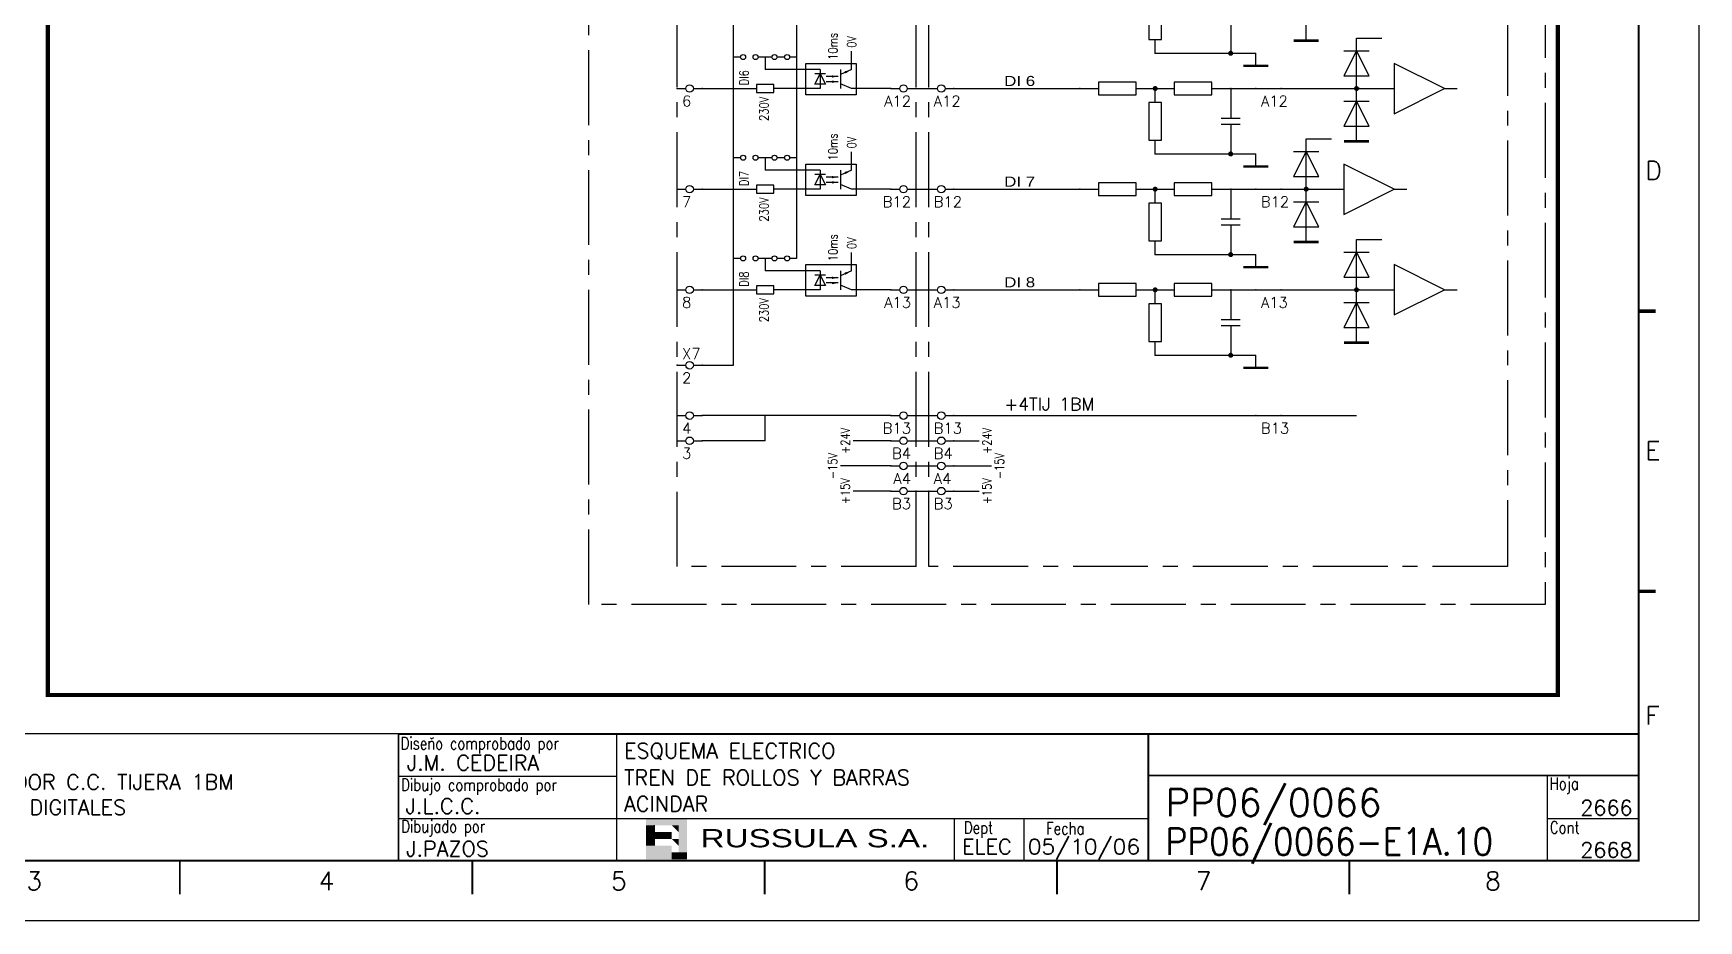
# Model space of a CAD drawing. Extents: x -25 to 1044, y -25744 to 292.
# Drawn here: x 271 to 548.9, y -9675.3 to -9527.2 of the extents above; entities that cross this region are included whole.
import ezdxf
from ezdxf.enums import TextEntityAlignment as Align

# ---------------------------------------------------------------- set-up
doc = ezdxf.new("R2010")
doc.units = 0
doc.header["$LTSCALE"] = 10
doc.header["$MEASUREMENT"] = 0
doc.linetypes.add('CENTER', pattern=[2, 1.25, -0.25, 0.25, -0.25])
doc.linetypes.add('DASHDOT', pattern=[1, 0.5, -0.25, 0, -0.25])
doc.layers.get('0').update_dxf_attribs({"linetype": 'CONTINUOUS'})
for name, color, linetype in [('1', 7, 'CONTINUOUS'), ('10', 5, 'CONTINUOUS'), ('2', 7, 'CONTINUOUS'), ('25', 3, 'CONTINUOUS'), ('25PK', 4, 'CENTER'), ('35', 2, 'CONTINUOUS'), ('8', 1, 'CONTINUOUS'), ('9', 6, 'CONTINUOUS'), ('DIBUJO', 7, 'CONTINUOUS'), ('NODE', 7, 'CONTINUOUS')]:
    doc.layers.add(name, color=color, linetype=linetype)
doc.styles.add('HELV', font='HELVBLD.SHX', dxfattribs={"width": 1.2})
doc.styles.add('HELVETICA', font='HELV.SHX')
doc.styles.add('LABEL', font='SIMPLEX', dxfattribs={"width": 0.8, "height": 4})
doc.styles.add('ROMANS', font='romans')
doc.styles.get("Standard").update_dxf_attribs({"font": 'simplex'})

# ---------------------------------------------------------------- blocks, each defined once
blk = doc.blocks.new('NOD', base_point=(237.5, 170))
at = {"layer": 'NODE'}
blk.add_point((237.5, 170), dxfattribs=at)
blk = doc.blocks.new('$000001')
at = {"layer": '2'}
for p, q in [((0, 0), (3.75, 0)), ((11.25, 1.25), (3.75, 1.25)), ((3.75, 1.25), (3.75, -1.25)), ((11.25, -1.25), (11.25, 1.25)), ((11.25, 0), (15, 0)), ((3.75, -1.25), (11.25, -1.25))]:
    blk.add_line(p, q, dxfattribs=at)
for p in [(0, 0), (15, 0)]:
    blk.add_blockref('NOD', p, dxfattribs=at)
at = {"layer": '8'}
blk.add_attdef('1A', text='', height=2.15, dxfattribs=at).set_placement((2.75, -3.325), align=Align.RIGHT)
blk.add_attdef('2A', (12.25, -3.325), '', height=2.15, dxfattribs=at)
at = {"layer": '9'}
blk.add_attdef('ID', text='', height=2.15, dxfattribs=at).set_placement((7.5, 2.425), align=Align.CENTER)
blk = doc.blocks.new('$$PLL21C')
for p, q in [((-2.5, 0), (-0.75, 0)), ((0.75, 0), (2.5, 0))]:
    blk.add_line(p, q)
at = {"layer": '2'}
blk.add_circle((0, 0), 0.75, dxfattribs=at)
for p in [(-2.5, 0), (2.5, 0)]:
    blk.add_blockref('NOD', p, dxfattribs=at)
at = {"layer": '8'}
blk.add_attdef('*A', (-1.5, -3.575), '', height=2.15, dxfattribs=at)
at = {"layer": '9'}
blk.add_attdef('ID', (-1.5, 1.25), '', height=2.15, dxfattribs=at)
blk = doc.blocks.new('$$PLR12C')
for p, q in [((-2.5, 0), (-0.75, 0)), ((0.75, 0), (2.5, 0))]:
    blk.add_line(p, q)
at = {"layer": '2'}
blk.add_circle((0, 0), 0.75, dxfattribs=at)
for p in [(-2.5, 0), (2.5, 0)]:
    blk.add_blockref('NOD', p, dxfattribs=at)
at = {"layer": '8'}
blk.add_attdef('*A', text='', height=2.15, dxfattribs=at).set_placement((1.5, -3.575), align=Align.RIGHT)
at = {"layer": '9'}
blk.add_attdef('ID', text='', height=2.15, dxfattribs=at).set_placement((1.5, 1.25), align=Align.RIGHT)
blk = doc.blocks.new('$$PLL21')
blk.add_line((-2.5, 0), (2.5, 0))
at = {"layer": '2'}
for p in [(-2.5, 0), (2.5, 0)]:
    blk.add_blockref('NOD', p, dxfattribs=at)
at = {"layer": '8'}
blk.add_attdef('*A', (-1.5, -3.575), '', height=2.15, dxfattribs=at)
at = {"layer": '9'}
blk.add_attdef('ID', (-1.5, 1.25), '', height=2.15, dxfattribs=at)
blk = doc.blocks.new('newcajec')
at = {"layer": '1'}
for p, q in [((179.4, 20.85), (0.13, 20.85)), ((184.64, 20.18), (184.81, 20.01)), ((184.81, 20.01), (185.18, 20.25)), ((215.2, 20.8), (215.2, 0)), ((179.4, 13.87), (215.2, 13.87)), ((368, 14.06), (368, 0)), ((179.4, 6.93), (267.63, 6.93)), ((267.63, 6.93), (302.5, 6.93)), ((270.63, 6.91), (270.63, 0)), ((282.07, 6.93), (282.07, 0)), ((368, 6.93), (383, 6.93))]:
    blk.add_line(p, q, dxfattribs=at)
at = {"layer": '1', "const_width": 0.3}
blk.add_lwpolyline([(0, 0), (0, 272.5), (383, 272.5), (383, 0)], close=True, dxfattribs=at)
at = {"layer": '1'}
for points in [[(383.01, 90.23, 0.6, 0.6, 0), (385.82, 90.23, 0.6, 0.6, 0)], [(383.01, 44.23, 0.6, 0.6, 0), (385.82, 44.23, 0.6, 0.6, 0)], [(383, 20.8, 0.3, 0.3, 0), (179.4, 20.8, 0.3, 0.3, 0), (179.4, 0, 0.3, 0.3, 0)], [(302.5, 20.8, 0.3, 0.3, 0), (302.5, 0, 0.3, 0.3, 0)], [(302.5, 14, 0.3, 0.3, 0), (383, 14, 0.3, 0.3, 0)], [(143.5, -5.5, 0.3, 0.3, 0), (143.5, -0.09, 0.3, 0.3, 0)], [(191.5, -5.5, 0.3, 0.3, 0), (191.5, -0.09, 0.3, 0.3, 0)], [(239.5, -5.5, 0.3, 0.3, 0), (239.5, -0.09, 0.3, 0.3, 0)], [(287.5, -5.5, 0.3, 0.3, 0), (287.5, -0.09, 0.3, 0.3, 0)], [(335.5, -5.5, 0.3, 0.3, 0), (335.5, -0.09, 0.3, 0.3, 0)]]:
    blk.add_lwpolyline(points, format="xyseb", dxfattribs=at)
at = {"layer": '2', "color": 14}
for p, q in [((221.42, 4.69), (221.42, 5.81)), ((221.42, 2.47), (221.42, 3.58))]:
    blk.add_line(p, q, dxfattribs=at)
for points in [[(220.05, 5.81), (220.05, 6.92), (226.74, 5.81), (226.74, 6.92)], [(221.42, 2.47), (220.05, 2.47), (221.42, 5.81), (220.05, 5.81)], [(224.25, 5.81), (225.37, 5.81), (225.37, 4.69)], [(225.37, 5.81), (226.74, 5.81), (225.37, 1.35), (226.74, 1.35)], [(221.42, 4.69), (224.25, 4.69), (221.42, 3.58), (224.25, 3.58)], [(224.25, 3.58), (225.37, 3.58), (225.37, 2.47)], [(224.25, 0.24), (224.25, 2.47), (220.05, 0.24), (220.05, 2.47)], [(226.74, 1.35), (226.74, 0.24), (224.25, 1.35), (224.25, 0.24)]]:
    blk.add_solid(points, dxfattribs=at)
at = {"layer": '1', "style": 'ROMANS'}
for s, p in [('D', (384.13, 111.84)), ('E', (384.13, 65.84)), ('F', (384.13, 22.34)), ('3', (118.29, -4.82)), ('4', (166.29, -4.82)), ('5', (214.29, -4.82)), ('6', (262.29, -4.82)), ('7', (310.29, -4.82)), ('8', (357.79, -4.82))]:
    blk.add_text(s, height=3, dxfattribs=at).set_placement(p)
at = {"layer": '1', "style": 'LABEL', "width": 0.8}
for s, p in [('Diseno comprobado por', (179.73, 18.27)), ('Hoja', (368.38, 11.66)), ('Dibujo comprobado por', (179.81, 11.47)), ('Dibujado por', (179.83, 4.64)), ('Fecha', (285.71, 4.3)), ('Cont', (368.43, 4.46))]:
    blk.add_text(s, height=2, dxfattribs=at).set_placement(p)
blk.add_text('Dept', height=2, dxfattribs=at).set_placement((274.61, 4.44), align=Align.CENTER)
at = {"layer": '10', "style": 'ROMANS'}
for tag, p in [('REV41', (3.5, 18.74)), ('REV43', (77.7, 18.74)), ('REV31', (3.5, 14.58)), ('REV33', (77.7, 14.58)), ('REV21', (3.5, 10.42)), ('REV23', (77.7, 10.42)), ('REV11', (3.5, 6.27)), ('REV13', (77.7, 6.27))]:
    blk.add_attdef(tag, text='', height=2.5, dxfattribs=at).set_placement(p, align=Align.MIDDLE)
for tag, p, height in [('REV42', (8, 17.49), 2.5), ('DOCUMENTTYPE', (216.43, 16.8), 2.5), ('SHEETNAME1', (100.5, 15.83), 2.5), ('DESIGNCHECK', (180.74, 14.83), 2.5), ('NOTA', (305.32, 15.8), 3), ('REV32', (8, 13.33), 2.5), ('SHEETNAME2', (100.5, 11.67), 2.5), ('OBJECT', (216.43, 12.4), 2.5), ('REV22', (8, 9.17), 2.5), ('ORDER', (305.32, 7.3), 4.5), ('SHEETNAME3', (100.5, 7.51), 2.5), ('DRAWINGCHECK', (180.53, 7.71), 2.5), ('CUSTOMER', (216.43, 8.08), 2.5), ('REV12', (8, 5.01), 2.5), ('SHEETNAME4', (100.5, 3.35), 2.5), ('USER', (180.63, 0.71), 2.5), ('DEPARTMENT', (271.93, 1.05), 2.5), ('DOCUMENT_ID', (305.32, 0.93), 4.4)]:
    blk.add_attdef(tag, p, '', height=height, dxfattribs=at)
for tag, width, p, p2 in [('REV44', 1.221199, (84.53, 17.49), (98.48, 17.49)), ('REV34', 1.221199, (84.53, 13.33), (98.48, 13.33)), ('REV24', 1.221199, (84.53, 9.17), (98.48, 9.17)), ('REV14', 1.221199, (84.53, 5.01), (98.48, 5.01)), ('CREATED2', 7.039915, (282.71, 1.05), (301.14, 1.05))]:
    blk.add_attdef(tag, text='', height=2.5, dxfattribs=dict(at, width=width)).set_placement(p, p2, align=Align.FIT)
for tag, p in [('SHEET', (382, 7.43)), ('NEXTSHEET', (382, 0.5))]:
    blk.add_attdef(tag, text='', height=2.5, dxfattribs=at).set_placement(p, align=Align.RIGHT)
at = {"layer": 'DIBUJO', "color": 14, "style": 'HELVETICA', "width": 1.3}
blk.add_text('RUSSULA S.A.', height=3, dxfattribs=at).set_placement((229, 2.19))

msp = doc.modelspace()

# ---------------------------------------------------------------- linework, layer by layer
at = {"layer": '2'}
for p, q in [((483.42, -9528.46), (483.42, -9519.64)), ((457.17, -9521.95), (457.17, -9528.25)), ((459.27, -9528.25), (459.27, -9521.95)), ((470.82, -9525.63), (470.82, -9530.56)), ((457.17, -9528.25), (459.27, -9528.25)), ((458.22, -9530.56), (458.22, -9528.25)), ((489.72, -9530.14), (493.92, -9530.14)), ((491.82, -9530.14), (489.72, -9534.34)), ((491.82, -9536.44), (491.82, -9528.04)), ((493.92, -9534.34), (491.82, -9530.14)), ((489.72, -9534.34), (493.92, -9534.34)), ((458.22, -9538.75), (458.22, -9536.44)), ((470.82, -9536.44), (470.82, -9541.38)), ((491.82, -9545.26), (491.82, -9536.44)), ((459.27, -9538.75), (457.17, -9538.75)), ((457.17, -9538.75), (457.17, -9545.05)), ((459.27, -9545.05), (459.27, -9538.75)), ((489.72, -9538.54), (493.92, -9538.54)), ((491.82, -9538.54), (489.72, -9542.74)), ((493.92, -9542.74), (491.82, -9538.54)), ((469.24, -9541.38), (472.39, -9541.38)), ((472.39, -9542.43), (469.24, -9542.43)), ((470.82, -9542.43), (470.82, -9547.36)), ((489.72, -9542.74), (493.92, -9542.74)), ((457.17, -9545.05), (459.27, -9545.05)), ((458.22, -9547.36), (458.22, -9545.05)), ((483.42, -9553.24), (483.42, -9544.84)), ((483.42, -9546.94), (481.32, -9551.14)), ((481.32, -9546.94), (485.52, -9546.94)), ((485.52, -9551.14), (483.42, -9546.94)), ((481.32, -9551.14), (485.52, -9551.14)), ((458.22, -9555.55), (458.22, -9553.24)), ((470.82, -9553.24), (470.82, -9558.18)), ((483.42, -9562.06), (483.42, -9553.24)), ((457.17, -9555.55), (457.17, -9561.85)), ((459.27, -9555.55), (457.17, -9555.55)), ((459.27, -9561.85), (459.27, -9555.55)), ((481.32, -9555.34), (485.52, -9555.34)), ((483.42, -9555.34), (481.32, -9559.54)), ((485.52, -9559.54), (483.42, -9555.34)), ((469.24, -9558.18), (472.39, -9558.18)), ((472.39, -9559.23), (469.24, -9559.23)), ((470.82, -9559.23), (470.82, -9564.16)), ((481.32, -9559.54), (485.52, -9559.54)), ((457.17, -9561.85), (459.27, -9561.85)), ((458.22, -9564.16), (458.22, -9561.85)), ((491.82, -9570.04), (491.82, -9561.64)), ((489.72, -9563.74), (493.92, -9563.74)), ((491.82, -9563.74), (489.72, -9567.94)), ((493.92, -9567.94), (491.82, -9563.74)), ((489.72, -9567.94), (493.92, -9567.94)), ((458.22, -9572.35), (458.22, -9570.04)), ((470.82, -9570.04), (470.82, -9574.98)), ((491.82, -9578.86), (491.82, -9570.04)), ((459.27, -9572.35), (457.17, -9572.35)), ((457.17, -9572.35), (457.17, -9578.65)), ((459.27, -9578.65), (459.27, -9572.35)), ((489.72, -9572.14), (493.92, -9572.14)), ((491.82, -9572.14), (489.72, -9576.34)), ((493.92, -9576.34), (491.82, -9572.14)), ((469.24, -9574.98), (472.39, -9574.98)), ((472.39, -9576.03), (469.24, -9576.03)), ((470.82, -9576.03), (470.82, -9580.96)), ((489.72, -9576.34), (493.92, -9576.34)), ((457.17, -9578.65), (459.27, -9578.65)), ((458.22, -9580.96), (458.22, -9578.65))]:
    msp.add_line(p, q, dxfattribs=at)
at = {"layer": '2', "color": 7}
for p, q in [((491.82, -9528.04), (496.02, -9528.04)), ((458.22, -9530.56), (475.02, -9530.56)), ((475.02, -9532.66), (475.02, -9530.56)), ((506.52, -9536.44), (498.12, -9532.24)), ((498.12, -9532.24), (498.12, -9540.64)), ((418.32, -9536.44), (420.42, -9536.44)), ((424.62, -9536.44), (445.62, -9536.44)), ((470.82, -9536.44), (498.12, -9536.44)), ((498.12, -9540.64), (506.52, -9536.44)), ((506.52, -9536.44), (508.62, -9536.44)), ((483.42, -9544.84), (487.62, -9544.84)), ((458.22, -9547.36), (475.02, -9547.36)), ((475.02, -9549.46), (475.02, -9547.36)), ((489.72, -9549.04), (489.72, -9557.44)), ((498.12, -9553.24), (489.72, -9549.04)), ((418.32, -9553.24), (420.42, -9553.24)), ((424.62, -9553.24), (445.62, -9553.24)), ((470.82, -9553.24), (489.72, -9553.24)), ((489.72, -9557.44), (498.12, -9553.24)), ((498.12, -9553.24), (500.22, -9553.24)), ((491.82, -9561.64), (496.02, -9561.64)), ((458.22, -9564.16), (475.02, -9564.16)), ((475.02, -9566.26), (475.02, -9564.16)), ((498.12, -9565.84), (498.12, -9574.24)), ((506.52, -9570.04), (498.12, -9565.84)), ((418.32, -9570.04), (420.42, -9570.04)), ((424.62, -9570.04), (445.62, -9570.04)), ((470.82, -9570.04), (498.12, -9570.04)), ((498.12, -9574.24), (506.52, -9570.04)), ((506.52, -9570.04), (508.62, -9570.04)), ((458.22, -9580.96), (475.02, -9580.96)), ((475.02, -9583.06), (475.02, -9580.96)), ((418.32, -9591.04), (420.42, -9591.04)), ((424.62, -9591.04), (491.82, -9591.04)), ((418.32, -9595.24), (420.42, -9595.24)), ((418.32, -9599.44), (420.42, -9599.44)), ((418.32, -9603.64), (420.42, -9603.64))]:
    msp.add_line(p, q, dxfattribs=at)
at = {"layer": '2', "color": 3, "linetype": 'DASHDOT'}
msp.add_lwpolyline([(273.42, -9402.04, 0.706, 0.706, 0), (525.42, -9402.04, 0.706, 0.706, 0), (525.42, -9637.66, 0.706, 0.706, 0), (273.42, -9637.66, 0.706, 0.706, 0), (273.42, -9402.04, 0.706, 0.706, 0)], format="xyseb", dxfattribs=at)
at = {"layer": '2', "color": 7}
for points in [[(470.61, -9530.56, 0.42, 0.42, 1), (471.03, -9530.56, 0.42, 0.42, 1)], [(458.01, -9536.44, 0.42, 0.42, 1), (458.43, -9536.44, 0.42, 0.42, 1)], [(491.61, -9536.44, 0.42, 0.42, 1), (492.03, -9536.44, 0.42, 0.42, 1)], [(470.61, -9547.36, 0.42, 0.42, 1), (471.03, -9547.36, 0.42, 0.42, 1)], [(458.01, -9553.24, 0.42, 0.42, 1), (458.43, -9553.24, 0.42, 0.42, 1)], [(483.21, -9553.24, 0.42, 0.42, 1), (483.63, -9553.24, 0.42, 0.42, 1)], [(470.61, -9564.16, 0.42, 0.42, 1), (471.03, -9564.16, 0.42, 0.42, 1)], [(458.01, -9570.04, 0.42, 0.42, 1), (458.43, -9570.04, 0.42, 0.42, 1)], [(491.61, -9570.04, 0.42, 0.42, 1), (492.03, -9570.04, 0.42, 0.42, 1)], [(470.61, -9580.96, 0.42, 0.42, 1), (471.03, -9580.96, 0.42, 0.42, 1)]]:
    msp.add_lwpolyline(points, format="xyseb", close=True, dxfattribs=at)
for points in [[(481.32, -9528.46, 0.42, 0.42, 0), (485.52, -9528.46, 0.42, 0.42, 0)], [(472.92, -9532.66, 0.42, 0.42, 0), (477.12, -9532.66, 0.42, 0.42, 0)], [(489.72, -9545.26, 0.42, 0.42, 0), (493.92, -9545.26, 0.42, 0.42, 0)], [(472.92, -9549.46, 0.42, 0.42, 0), (477.12, -9549.46, 0.42, 0.42, 0)], [(481.32, -9562.06, 0.42, 0.42, 0), (485.52, -9562.06, 0.42, 0.42, 0)], [(472.92, -9566.26, 0.42, 0.42, 0), (477.12, -9566.26, 0.42, 0.42, 0)], [(489.72, -9578.86, 0.42, 0.42, 0), (493.92, -9578.86, 0.42, 0.42, 0)], [(472.92, -9583.06, 0.42, 0.42, 0), (477.12, -9583.06, 0.42, 0.42, 0)]]:
    msp.add_lwpolyline(points, format="xyseb", dxfattribs=at)
at = {"layer": '25', "linetype": 'CENTER'}
for p, q in [((378.42, -9616.24), (378.42, -9425.14)), ((418.32, -9616.24), (418.32, -9425.14)), ((418.32, -9616.24), (378.42, -9616.24))]:
    msp.add_line(p, q, dxfattribs=at)
at = {"layer": '25'}
for p, q in [((398.37, -9439.84), (398.37, -9564.79)), ((387.87, -9582.64), (387.87, -9447.19)), ((389.02, -9531.19), (387.87, -9531.19)), ((394.27, -9531.19), (391.96, -9531.19)), ((393.12, -9531.19), (393.12, -9533.29)), ((398.37, -9531.19), (397.21, -9531.19)), ((399.94, -9532.24), (408.34, -9532.24)), ((399.94, -9537.49), (399.94, -9532.24)), ((407.55, -9533.29), (407.55, -9530.2)), ((408.34, -9532.24), (408.34, -9537.49)), ((402.3, -9533.29), (393.12, -9533.29)), ((403.18, -9533.99), (401.43, -9533.99)), ((401.43, -9535.74), (402.3, -9533.99)), ((403.18, -9535.74), (401.43, -9535.74)), ((402.3, -9533.29), (402.3, -9536.44)), ((402.3, -9533.99), (403.18, -9535.74)), ((405.31, -9534.43), (403.31, -9534.43)), ((405.31, -9535.3), (403.31, -9535.3)), ((405.69, -9533.29), (405.69, -9536.44)), ((407.55, -9533.29), (405.72, -9534.08)), ((407.55, -9536.44), (405.72, -9535.65)), ((382.62, -9536.44), (391.67, -9536.44)), ((394.56, -9535.79), (391.67, -9535.79)), ((391.67, -9535.79), (391.67, -9537.1)), ((391.67, -9537.1), (394.56, -9537.1)), ((394.56, -9537.1), (394.56, -9535.79)), ((402.3, -9536.44), (394.56, -9536.44)), ((408.34, -9537.49), (399.94, -9537.49)), ((414.12, -9536.44), (407.55, -9536.44)), ((389.02, -9547.99), (387.87, -9547.99)), ((394.27, -9547.99), (391.96, -9547.99)), ((393.12, -9547.99), (393.12, -9550.09)), ((398.37, -9547.99), (397.21, -9547.99)), ((399.94, -9549.04), (408.34, -9549.04)), ((399.94, -9554.29), (399.94, -9549.04)), ((407.55, -9550.09), (407.55, -9547)), ((408.34, -9549.04), (408.34, -9554.29)), ((402.3, -9550.09), (393.12, -9550.09)), ((403.18, -9550.79), (401.43, -9550.79)), ((401.43, -9552.54), (402.3, -9550.79)), ((402.3, -9550.09), (402.3, -9553.24)), ((402.3, -9550.79), (403.18, -9552.54)), ((405.31, -9551.23), (403.31, -9551.23)), ((405.31, -9552.1), (403.31, -9552.1)), ((405.69, -9550.09), (405.69, -9553.24)), ((407.55, -9550.09), (405.72, -9550.88)), ((382.62, -9553.24), (391.67, -9553.24)), ((394.56, -9552.59), (391.67, -9552.59)), ((391.67, -9552.59), (391.67, -9553.9)), ((391.67, -9553.9), (394.56, -9553.9)), ((394.56, -9553.9), (394.56, -9552.59)), ((402.3, -9553.24), (394.56, -9553.24)), ((408.34, -9554.29), (399.94, -9554.29)), ((403.18, -9552.54), (401.43, -9552.54)), ((407.55, -9553.24), (405.72, -9552.45)), ((414.12, -9553.24), (407.55, -9553.24)), ((389.02, -9564.79), (387.87, -9564.79)), ((394.27, -9564.79), (391.96, -9564.79)), ((393.12, -9564.79), (393.12, -9566.89)), ((398.37, -9564.79), (397.21, -9564.79)), ((399.94, -9565.84), (408.34, -9565.84)), ((399.94, -9571.09), (399.94, -9565.84)), ((407.55, -9566.89), (407.55, -9563.8)), ((408.34, -9565.84), (408.34, -9571.09)), ((402.3, -9566.89), (393.12, -9566.89)), ((403.18, -9567.59), (401.43, -9567.59)), ((401.43, -9569.34), (402.3, -9567.59)), ((402.3, -9566.89), (402.3, -9570.04)), ((402.3, -9567.59), (403.18, -9569.34)), ((405.31, -9568.03), (403.31, -9568.03)), ((405.31, -9568.9), (403.31, -9568.9)), ((405.69, -9566.89), (405.69, -9570.04)), ((407.55, -9566.89), (405.72, -9567.68)), ((382.62, -9570.04), (391.67, -9570.04)), ((394.56, -9569.39), (391.67, -9569.39)), ((391.67, -9569.39), (391.67, -9570.7)), ((391.67, -9570.7), (394.56, -9570.7)), ((394.56, -9570.7), (394.56, -9569.39)), ((402.3, -9570.04), (394.56, -9570.04)), ((408.34, -9571.09), (399.94, -9571.09)), ((403.18, -9569.34), (401.43, -9569.34)), ((407.55, -9570.04), (405.72, -9569.25)), ((414.12, -9570.04), (407.55, -9570.04)), ((382.62, -9582.64), (387.87, -9582.64)), ((414.12, -9591.04), (382.62, -9591.04)), ((393.12, -9595.24), (393.12, -9591.04)), ((393.12, -9595.24), (382.62, -9595.24)), ((414.12, -9595.24), (407.82, -9595.24)), ((424.62, -9595.24), (428.82, -9595.24)), ((414.12, -9599.44), (405.72, -9599.44)), ((424.62, -9599.44), (430.92, -9599.44)), ((414.12, -9603.64), (407.82, -9603.64)), ((424.62, -9603.64), (428.82, -9603.64))]:
    msp.add_line(p, q, dxfattribs=at)
for centre in [(389.44, -9531.19), (391.54, -9531.19), (394.69, -9531.19), (396.79, -9531.19), (389.44, -9547.99), (391.54, -9547.99), (394.69, -9547.99), (396.79, -9547.99), (389.44, -9564.79), (391.54, -9564.79), (394.69, -9564.79), (396.79, -9564.79)]:
    msp.add_circle(centre, 0.42, dxfattribs=at)
for points in [[(404.3, -9534.62), (404.3, -9534.24), (405.31, -9534.43)], [(404.3, -9535.11), (404.3, -9535.5), (405.31, -9535.3)], [(406.4, -9533.56), (406.55, -9533.92), (407.55, -9533.29)], [(404.3, -9551.42), (404.3, -9551.04), (405.31, -9551.23)], [(404.3, -9551.91), (404.3, -9552.3), (405.31, -9552.1)], [(406.4, -9550.36), (406.55, -9550.72), (407.55, -9550.09)], [(404.3, -9568.22), (404.3, -9567.84), (405.31, -9568.03)], [(404.3, -9568.71), (404.3, -9569.1), (405.31, -9568.9)], [(406.4, -9567.16), (406.55, -9567.52), (407.55, -9566.89)]]:
    msp.add_solid(points, dxfattribs=at)
at = {"layer": '25PK'}
for p, q in [((363.72, -9622.54), (363.72, -9418.84)), ((523.32, -9418.84), (523.32, -9622.54)), ((420.42, -9616.24), (420.42, -9425.14)), ((517.02, -9425.14), (517.02, -9616.24)), ((517.02, -9616.24), (420.42, -9616.24)), ((523.32, -9622.54), (363.72, -9622.54))]:
    msp.add_line(p, q, dxfattribs=at)
at = {"layer": '35'}
for p, q in [((396.37, -9531.19), (395.11, -9531.19)), ((396.37, -9547.99), (395.11, -9547.99)), ((396.37, -9564.79), (395.11, -9564.79))]:
    msp.add_line(p, q, dxfattribs=at)
at = {"layer": 'DIBUJO'}
msp.add_lwpolyline([(128.92, -9378.34), (548.92, -9378.34), (548.92, -9675.34), (128.92, -9675.34), (128.92, -9378.34)], dxfattribs=at)

# ---------------------------------------------------------------- block references
at = {"layer": '2', "color": 7}
ref = msp.add_blockref('newcajec', (149.6, -9665.32), dxfattribs=dict(at, xscale=1.016442892079945, yscale=1.016442892079945, zscale=1.016442892079945))
ref.add_attrib('SHEETNAME3', 'ENTRADAS DIGITALES', (251.75, -9657.69), dxfattribs={"layer": '10', "height": 2.5411, "style": 'ROMANS'})
ref.add_attrib('SHEETNAME2', 'CONVERTIDOR C.C. TIJERA 1BM', (251.75, -9653.46), dxfattribs={"layer": '10', "height": 2.5411, "style": 'ROMANS'})
ref.add_attrib('USER', 'J.PAZOS', (333.2, -9664.6), dxfattribs={"layer": '10', "height": 2.541, "style": 'ROMANS'})
ref.add_attrib('DRAWINGCHECK', 'J.L.C.C.', (333.1, -9657.48), dxfattribs={"layer": '10', "height": 2.541, "style": 'ROMANS'})
ref.add_attrib('DESIGNCHECK', 'J.M. CEDEIRA', (333.31, -9650.24), dxfattribs={"layer": '10', "height": 2.5411, "style": 'ROMANS'})
ref.add_attrib('DOCUMENT_ID', 'PP06/0066-E1A.10', (459.94, -9664.37), dxfattribs={"layer": '10', "height": 4.4723, "style": 'ROMANS', "width": 0.9})
ref.add_attrib('ORDER', 'PP06/0066', (459.94, -9657.89), dxfattribs={"layer": '10', "height": 4.574, "style": 'ROMANS'})
ref.add_attrib('CUSTOMER', 'ACINDAR', (369.59, -9657.1), dxfattribs={"layer": '10', "height": 2.541, "style": 'ROMANS'})
ref.add_attrib('OBJECT', 'TREN DE ROLLOS Y BARRAS', (369.59, -9652.71), dxfattribs={"layer": '10', "height": 2.5411, "style": 'ROMANS'})
ref.add_attrib('DOCUMENTTYPE', 'ESQUEMA ELECTRICO', (369.59, -9648.24), dxfattribs={"layer": '10', "height": 2.5411, "style": 'ROMANS'})
ref.add_attrib('CREATED2', '05/10/06', dxfattribs={"layer": '10', "height": 2.541, "style": 'ROMANS', "width": 0.961976}).set_placement((436.95, -9664.25), (455.7, -9664.25), align=Align.FIT)
ref.add_attrib('DEPARTMENT', 'ELEC', (426, -9664.25), dxfattribs={"layer": '10', "height": 2.541, "style": 'ROMANS'})
ref.add_attrib('NEXTSHEET', '2668', dxfattribs={"layer": '10', "height": 2.541, "style": 'ROMANS'}).set_placement((537.88, -9664.81), align=Align.RIGHT)
ref.add_attrib('SHEET', '2666', dxfattribs={"layer": '10', "height": 2.541, "style": 'ROMANS'}).set_placement((537.88, -9657.76), align=Align.RIGHT)
at = {"layer": '2', "xscale": 0.839999999999975, "yscale": 0.839999999999975, "zscale": 0.839999999999975}
for p, rotation in [((483.84, -9528.46), 90), ((458.22, -9530.56), 90), ((470.82, -9530.56), 270), ((458.22, -9536.44), 90), ((470.82, -9536.44), 270), ((492.24, -9536.44), 90), ((492.24, -9545.26), 90), ((458.22, -9547.36), 90), ((470.82, -9547.36), 270), ((458.22, -9553.24), 90), ((470.82, -9553.24), 270), ((483.84, -9553.24), 90), ((483.84, -9562.06), 90), ((458.22, -9564.16), 90), ((470.82, -9564.16), 270), ((458.22, -9570.04), 90), ((470.82, -9570.04), 270), ((492.24, -9570.04), 90), ((492.24, -9578.86), 90), ((458.22, -9580.96), 90), ((470.82, -9580.96), 270)]:
    msp.add_blockref('NOD', p, dxfattribs=dict(at, rotation=rotation))
at = {"layer": '2', "color": 7, "xscale": 0.839999999999975, "yscale": 0.839999999999975, "zscale": 0.839999999999975}
for p in [(445.62, -9536.44), (458.22, -9536.44), (445.62, -9553.24), (458.22, -9553.24), (445.62, -9570.04), (458.22, -9570.04)]:
    msp.add_blockref('$000001', p, dxfattribs=at)
for name, p, values in [('$$PLL21C', (380.52, -9536.44), {'*A': '6'}), ('$$PLR12C', (416.22, -9536.44), {'*A': 'A12'}), ('$$PLL21C', (422.52, -9536.44), {'*A': 'A12'}), ('$$PLL21', (477.12, -9536.44), {'*A': 'A12'}), ('$$PLL21C', (380.52, -9553.24), {'*A': '7'}), ('$$PLR12C', (416.22, -9553.24), {'*A': 'B12'}), ('$$PLL21C', (422.52, -9553.24), {'*A': 'B12'}), ('$$PLL21', (477.12, -9553.24), {'*A': 'B12'}), ('$$PLL21C', (380.52, -9570.04), {'*A': '8'}), ('$$PLR12C', (416.22, -9570.04), {'*A': 'A13'}), ('$$PLL21C', (422.52, -9570.04), {'*A': 'A13'}), ('$$PLL21', (477.12, -9570.04), {'*A': 'A13'}), ('$$PLL21C', (380.52, -9582.64), {'ID': 'X7', '*A': '2'}), ('$$PLL21C', (380.52, -9591.04), {'*A': '4'}), ('$$PLR12C', (416.22, -9591.04), {'*A': 'B13'}), ('$$PLL21C', (422.52, -9591.04), {'*A': 'B13'}), ('$$PLL21', (477.12, -9591.04), {'*A': 'B13'}), ('$$PLL21C', (380.52, -9595.24), {'*A': '3'}), ('$$PLR12C', (416.22, -9595.24), {'*A': 'B4'}), ('$$PLL21C', (422.52, -9595.24), {'*A': 'B4'}), ('$$PLR12C', (416.22, -9599.44), {'*A': 'A4'}), ('$$PLL21C', (422.52, -9599.44), {'*A': 'A4'}), ('$$PLR12C', (416.22, -9603.64), {'*A': 'B3'}), ('$$PLL21C', (422.52, -9603.64), {'*A': 'B3'})]:
    msp.add_blockref(name, p, dxfattribs=at).add_auto_attribs(values)

# ---------------------------------------------------------------- texts
at = {"layer": '2', "color": 7, "style": 'ROMANS'}
msp.add_text('+4TIJ 1BM', height=2.1, dxfattribs=at).set_placement((433.02, -9590.17))
at = {"layer": '25', "style": 'ROMANS', "width": 0.8}
for s, p in [('10ms', (405.19, -9531.65)), ('0V', (408.32, -9529.65)), ('DI6', (390.36, -9535.91)), ('10ms', (405.19, -9548.45)), ('0V', (408.32, -9546.45)), ('DI7', (390.36, -9552.71)), ('10ms', (405.19, -9565.25)), ('0V', (408.32, -9563.25)), ('DI8', (390.36, -9569.51))]:
    msp.add_text(s, height=1.512, rotation=90, dxfattribs=at).set_placement(p)
at = {"layer": '25', "style": 'HELV', "width": 1.2}
for s, p in [('DI 6', (433.02, -9536.02)), ('DI 7', (433.02, -9552.82)), ('DI 8', (433.02, -9569.62))]:
    msp.add_text(s, height=1.68, dxfattribs=at).set_placement(p)
at = {"layer": '25', "style": 'ROMANS', "width": 0.8}
for p in [(393.69, -9537.81), (393.69, -9554.61), (393.69, -9571.41)]:
    msp.add_text('230V', height=1.512, rotation=90, dxfattribs=at).set_placement(p, align=Align.RIGHT)
for s, p in [('+24V', (407.25, -9595.24)), ('+24V', (430.89, -9595.24)), ('-15V', (405.15, -9599.44)), ('-15V', (432.99, -9599.44)), ('+15V', (407.25, -9603.64)), ('+15V', (430.89, -9603.64))]:
    msp.add_text(s, height=1.512, rotation=90, dxfattribs=at).set_placement(p, align=Align.CENTER)

doc.saveas('drawing.dxf')
